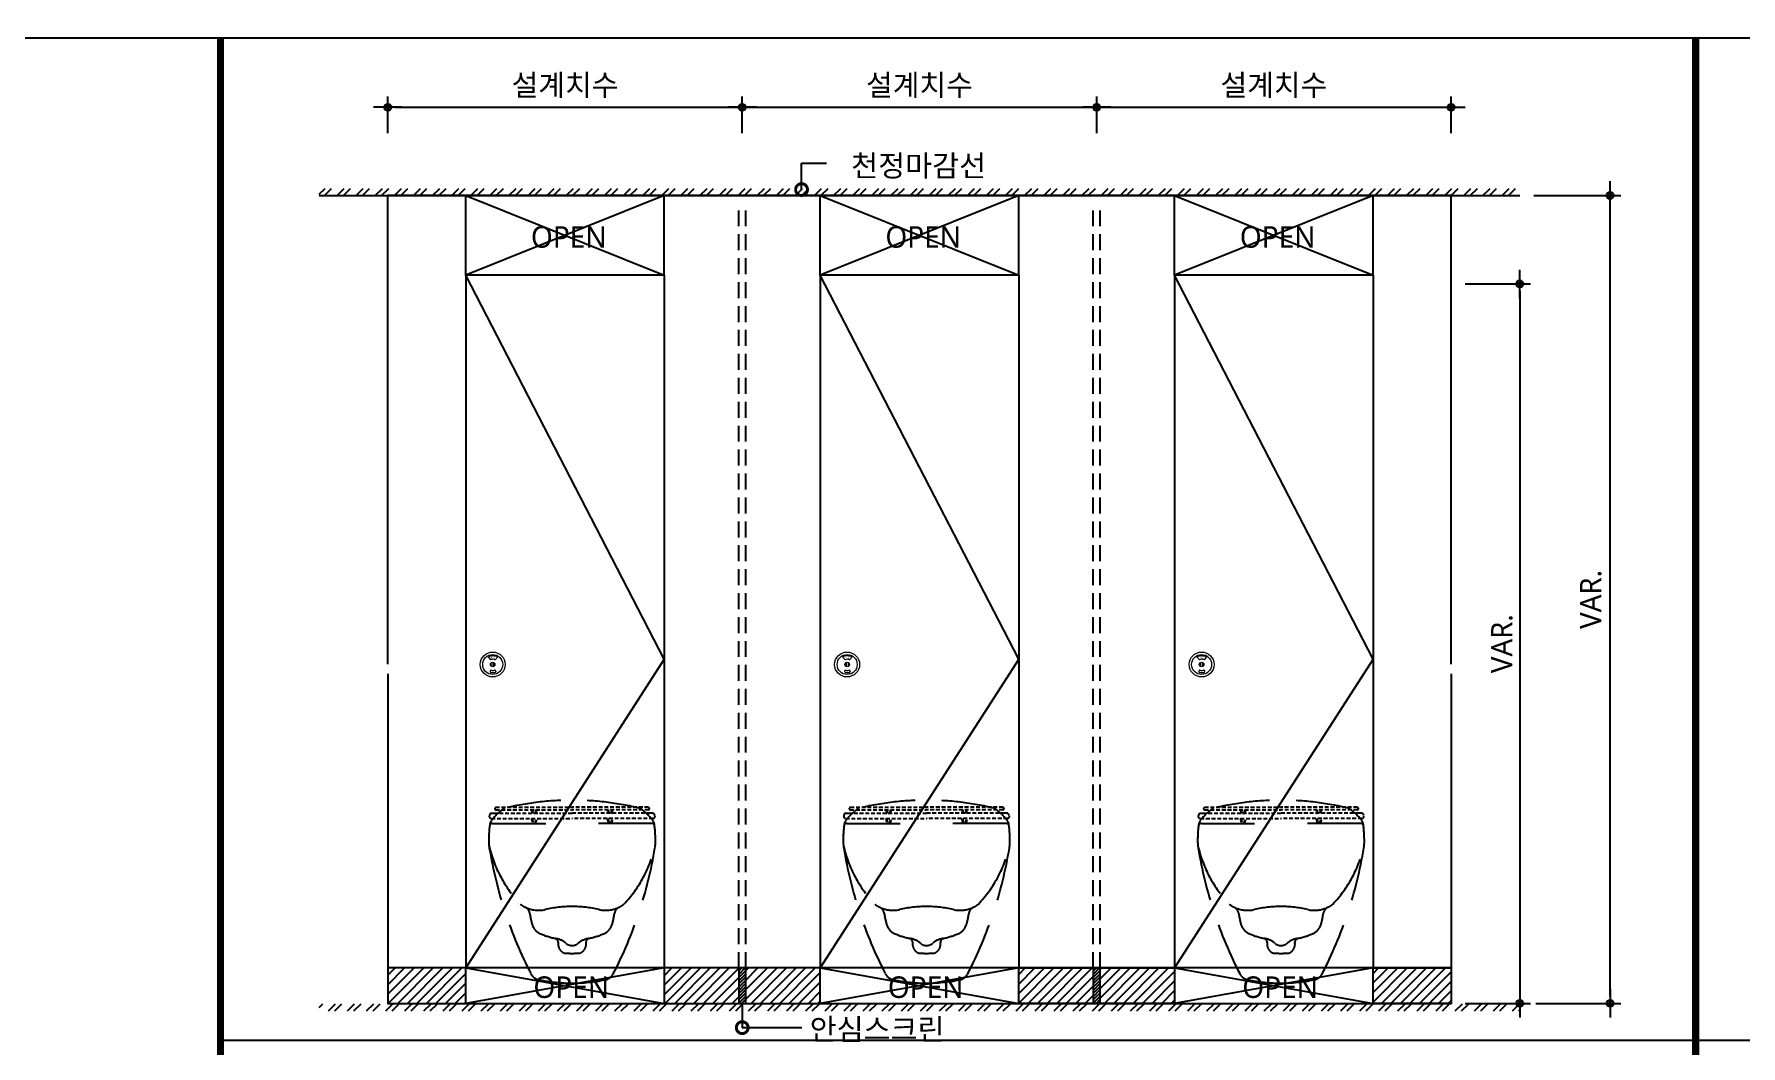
# Model space of a CAD drawing. Extents: x -256 to 8104, y -176 to 5714.
# Drawn here: x 2221 to 4629, y 4116 to 5543 of the extents above; entities that cross this region are included whole.
import ezdxf
from ezdxf.enums import TextEntityAlignment as Align

# ---------------------------------------------------------------- set-up
doc = ezdxf.new("R2010")
doc.units = 0
doc.header["$LTSCALE"] = 30
doc.linetypes.add('HIDDEN', pattern=[0.375, 0.25, -0.125])
doc.layers.get('0').update_dxf_attribs({"linetype": 'CONTINUOUS'})
doc.layers.get('DEFPOINTS').update_dxf_attribs({"linetype": 'CONTINUOUS'})
for name, color, linetype in [('DIM', 7, 'CONTINUOUS'), ('HAT', 8, 'CONTINUOUS'), ('HID', 9, 'HIDDEN'), ('문자', 3, 'CONTINUOUS'), ('부자재', 4, 'CONTINUOUS'), ('잠금쇠(회전형)', 4, 'CONTINUOUS'), ('치수', 1, 'CONTINUOUS'), ('판넬', 2, 'CONTINUOUS'), ('해치', 8, 'CONTINUOUS')]:
    doc.layers.add(name, color=color, linetype=linetype)
doc.styles.add('HDW', font='gulim.ttc')
doc.styles.add('돋움', font='malgun.ttf')
doc.dimstyles.new('10', dxfattribs={"dimscale": 10, "dimtxt": 3, "dimasz": 1, "dimexe": 1.5, "dimexo": 2, "dimgap": 1, "dimtad": 1, "dimdec": 0, "dimlunit": 6, "dimtxsty": '돋움', "dimblk": 'DIMDOT', "dimcen": -1, "dimdle": 1.5, "dimclrt": 3, "dimazin": 3, "dimtfac": 1, "dimtdec": 0, "dimtix": 1, "dimtmove": 2, "dimatfit": 3, "dimldrblk": 'DIMDOT', "dimarcsym": 0})

# ---------------------------------------------------------------- blocks, each defined once
blk = doc.blocks.new('DIMDOT')
at = {"linetype": 'Continuous'}
blk.add_line((-2, 0), (2, 0), dxfattribs=at)
for radius in [0.5, 0.25]:
    blk.add_circle((0, 0), radius, dxfattribs=at)
blk = doc.blocks.new('*D22')
at = {"layer": 'DEFPOINTS', "color": 0}
for p in [(21617.5, 263.4), (21117.5, 207.1), (21617.5, 207.1)]:
    blk.add_point(p, dxfattribs=at)
at = {"layer": 'DIM', "color": 0, "lineweight": -2, "ltscale": 10}
for p, q in [((21117.5, 227.1), (21117.5, 278.4)), ((21617.5, 227.1), (21617.5, 278.4)), ((21127.5, 263.4), (21607.5, 263.4))]:
    blk.add_line(p, q, dxfattribs=at)
at = {"layer": 'DIM', "color": 0, "lineweight": -2, "xscale": 10, "yscale": 10, "zscale": 10, "rotation": 180}
blk.add_blockref('DIMDOT', (21117.5, 263.4), dxfattribs=at)
at = {"layer": 'DIM', "color": 0, "lineweight": -2, "xscale": 10, "yscale": 10, "zscale": 10}
blk.add_blockref('DIMDOT', (21617.5, 263.4), dxfattribs=at)
at = {"layer": 'DIM', "color": 3, "insert": (21367.5, 293), "char_height": 30, "attachment_point": 5, "style": '돋움'}
blk.add_mtext('설계치수', dxfattribs=at)
blk = doc.blocks.new('*D23')
at = {"layer": 'DEFPOINTS', "color": 0}
for p in [(22117.5, 263.4), (21617.5, 207.1), (22117.5, 207.1)]:
    blk.add_point(p, dxfattribs=at)
at = {"layer": 'DIM', "color": 0, "lineweight": -2, "ltscale": 10}
for p, q in [((21617.5, 227.1), (21617.5, 278.4)), ((22117.5, 227.1), (22117.5, 278.4)), ((21627.5, 263.4), (22107.5, 263.4))]:
    blk.add_line(p, q, dxfattribs=at)
at = {"layer": 'DIM', "color": 0, "lineweight": -2, "xscale": 10, "yscale": 10, "zscale": 10, "rotation": 180}
blk.add_blockref('DIMDOT', (21617.5, 263.4), dxfattribs=at)
at = {"layer": 'DIM', "color": 0, "lineweight": -2, "xscale": 10, "yscale": 10, "zscale": 10}
blk.add_blockref('DIMDOT', (22117.5, 263.4), dxfattribs=at)
at = {"layer": 'DIM', "color": 3, "insert": (21867.5, 293), "char_height": 30, "attachment_point": 5, "style": '돋움'}
blk.add_mtext('설계치수', dxfattribs=at)
blk = doc.blocks.new('*D24')
at = {"layer": 'DEFPOINTS', "color": 0}
for p in [(22617.5, 263.4), (22117.5, 207.1), (22617.5, 207.1)]:
    blk.add_point(p, dxfattribs=at)
at = {"layer": 'DIM', "color": 0, "lineweight": -2, "ltscale": 10}
for p, q in [((22117.5, 227.1), (22117.5, 278.4)), ((22617.5, 227.1), (22617.5, 278.4)), ((22127.5, 263.4), (22607.5, 263.4))]:
    blk.add_line(p, q, dxfattribs=at)
at = {"layer": 'DIM', "color": 0, "lineweight": -2, "xscale": 10, "yscale": 10, "zscale": 10, "rotation": 180}
blk.add_blockref('DIMDOT', (22117.5, 263.4), dxfattribs=at)
at = {"layer": 'DIM', "color": 0, "lineweight": -2, "xscale": 10, "yscale": 10, "zscale": 10}
blk.add_blockref('DIMDOT', (22617.5, 263.4), dxfattribs=at)
at = {"layer": 'DIM', "color": 3, "insert": (22367.5, 293), "char_height": 30, "attachment_point": 5, "style": '돋움'}
blk.add_mtext('설계치수', dxfattribs=at)
blk = doc.blocks.new('*D25')
at = {"layer": 'DEFPOINTS', "color": 0}
for p in [(22617.5, 14.2), (22617.5, -1000.8), (22714.4, -1000.8)]:
    blk.add_point(p, dxfattribs=at)
at = {"layer": 'DIM', "color": 0, "lineweight": -2, "ltscale": 10}
for p, q in [((22637.5, 14.2), (22729.4, 14.2)), ((22714.4, 4.2), (22714.4, -990.8)), ((22637.5, -1000.8), (22729.4, -1000.8))]:
    blk.add_line(p, q, dxfattribs=at)
at = {"layer": 'DIM', "color": 0, "lineweight": -2, "xscale": 10, "yscale": 10, "zscale": 10}
for p, rotation in [((22714.4, 14.2), 90), ((22714.4, -1000.8), 270)]:
    blk.add_blockref('DIMDOT', p, dxfattribs=dict(at, rotation=rotation))
at = {"layer": 'DIM', "color": 3, "insert": (22689.2, -493.3), "char_height": 30, "attachment_point": 5, "rotation": 90, "style": '돋움'}
blk.add_mtext('VAR.', dxfattribs=at)
blk = doc.blocks.new('_DOTSMALL')
at = {"color": 0, "linetype": 'ByBlock', "const_width": 0.5}
blk.add_lwpolyline([(-0.0625, 0, 1), (0.0625, 0, 1)], format="xyb", close=True, dxfattribs=at)
blk = doc.blocks.new('A$C63EC304E')
at = {"layer": '치수', "color": 1, "xscale": 2.5, "yscale": 2.5, "zscale": 2.5, "rotation": 234.3098741996962}
blk.add_blockref('_DOTSMALL', (0.31, 0.31), dxfattribs=at)
blk = doc.blocks.new('A$C2BC9653E')
at = {"layer": '치수', "xscale": 0.3333333333333333, "yscale": 0.3333333333333333, "zscale": 0.3333333333333333}
blk.add_blockref('A$C63EC304E', (0, 0), dxfattribs=at)
blk = doc.blocks.new('A$C7FC71301')
at = {"layer": '치수', "rotation": 180}
blk.add_blockref('A$C2BC9653E', (0.208, 0.208), dxfattribs=at)
blk = doc.blocks.new('A$C4A20372B')
at = {"layer": '치수'}
blk.add_blockref('A$C7FC71301', (0, 0), dxfattribs=at)
blk = doc.blocks.new('A$C566469F5')
at = {"layer": '치수'}
blk.add_blockref('A$C4A20372B', (0, 0), dxfattribs=at)
blk = doc.blocks.new('A$C7E317CD4')
at = {"layer": '해치', "xscale": 2, "yscale": 2, "zscale": 2}
blk.add_blockref('A$C566469F5', (0, 0), dxfattribs=at)
blk = doc.blocks.new('A$C601D7F27')
at = {"layer": '치수'}
blk.add_blockref('A$C7E317CD4', (0, 0), dxfattribs=at)
blk = doc.blocks.new('A$C38802C08')
at = {"layer": '치수'}
blk.add_blockref('A$C601D7F27', (0, 0), dxfattribs=at)
blk = doc.blocks.new('*D37')
at = {"layer": 'DEFPOINTS', "color": 0}
for p in [(22714.4, 139), (22841.8, 139), (22716.9, -1000.8)]:
    blk.add_point(p, dxfattribs=at)
at = {"layer": 'DIM', "color": 0, "lineweight": -2, "ltscale": 10}
for p, q in [((22734.4, 139), (22856.8, 139)), ((22841.8, -990.8), (22841.8, 129)), ((22736.9, -1000.8), (22856.8, -1000.8))]:
    blk.add_line(p, q, dxfattribs=at)
at = {"layer": 'DIM', "color": 0, "lineweight": -2, "xscale": 10, "yscale": 10, "zscale": 10}
for p, rotation in [((22841.8, 139), 90), ((22841.8, -1000.8), 270)]:
    blk.add_blockref('DIMDOT', p, dxfattribs=dict(at, rotation=rotation))
at = {"layer": 'DIM', "color": 3, "insert": (22814.5, -430.9), "char_height": 30, "attachment_point": 5, "rotation": 90, "style": '돋움'}
blk.add_mtext('VAR.', dxfattribs=at)
blk = doc.blocks.new('A$C460A2A32')
at = {"color": 0}
for p, q in [((2.8, 20), (0.5, 16)), ((2.8, 20), (8.6, 20)), ((3.9, 10), (162.3, 10)), ((8.6, 20), (162.3, 20)), ((12.8, 32), (11.2, 30.4)), ((12.6, 27), (162.3, 27)), ((12.8, 32), (162.3, 32)), ((311.8, 32), (162.3, 32)), ((312, 27), (162.3, 27)), ((316, 20), (162.3, 20)), ((320.7, 10), (162.3, 10)), ((311.8, 32), (313.4, 30.4)), ((321.8, 20), (316, 20)), ((321.8, 20), (324.1, 16))]:
    blk.add_line(p, q, dxfattribs=at)
for centre, radius, start, end in [((3.9, 14), 4, 150.0107, 270), ((12.6, 29), 2, 135, 270), ((108.9, 28.2), 26, 182.6717, 198.4118), ((108.9, 10), 26, 180, 202.6199), ((107.4, 28.2), 23, 183.0205, 200.9186), ((107.4, 10), 23, 180, 205.7715), ((68.6, 10), 23, 334.2285, 0), ((68.6, 28.2), 23, 339.0814, 356.9795), ((67.1, 10), 26, 337.3801, 0), ((67.1, 28.2), 26, 341.5882, 357.3283), ((257.5, 28.2), 26, 182.6717, 198.4118), ((257.5, 10), 26, 180, 202.6199), ((256, 28.2), 23, 183.0205, 200.9186), ((256, 10), 23, 180, 205.7715), ((217.2, 10), 23, 334.2285, 0), ((217.2, 28.2), 23, 339.0814, 356.9795), ((215.7, 10), 26, 337.3801, 0), ((215.7, 28.2), 26, 341.5882, 357.3283), ((312, 29), 2, 270, 45), ((320.7, 14), 4, 270, 29.9893)]:
    blk.add_arc(centre, radius, start, end, dxfattribs=at)
blk = doc.blocks.new('STS_01', base_point=(18397.3, -5176.8))
h = blk.add_hatch()
h.set_pattern_fill('ANSI31', color=3, scale=3, angle=180)
h.set_pattern_definition([(225, (18435.826, -5352.532), (6.735192, -6.735192), [])])
h.paths.add_polyline_path([(21227.5, -950.8), (21117.5, -950.8), (21117.5, -1000.8), (21227.5, -1000.8)])
h.paths.add_polyline_path([(21612.5, -950.8), (21507.5, -950.8), (21507.5, -1000.8), (21612.5, -1000.8)])
h.paths.add_polyline_path([(21727.5, -950.8), (21622.5, -950.8), (21622.5, -1000.8), (21727.5, -1000.8)])
h.paths.add_polyline_path([(22112.5, -950.8), (22007.5, -950.8), (22007.5, -1000.8), (22112.5, -1000.8)])
h.paths.add_polyline_path([(22227.5, -950.8), (22122.5, -950.8), (22122.5, -1000.8), (22227.5, -1000.8)])
h.paths.add_polyline_path([(22617.5, -950.8), (22507.5, -950.8), (22507.5, -1000.8), (22617.5, -1000.8)])
h = blk.add_hatch()
h.set_pattern_fill('ANSI31', color=2, style=0)
h.set_pattern_definition([(45, (18435.8263, -5352.532), (-2.245064, 2.245064), [])])
h.paths.add_polyline_path([(21622.5, -950.8), (21612.5, -950.8), (21612.5, -1000.8), (21622.5, -1000.8)])
h = blk.add_hatch()
h.set_pattern_fill('ANSI31', color=2, style=0)
h.set_pattern_definition([(45, (18935.8263, -5352.532), (-2.245064, 2.245064), [])])
h.paths.add_polyline_path([(22122.5, -950.8), (22112.5, -950.8), (22112.5, -1000.8), (22122.5, -1000.8)])
at = {"layer": 'HAT'}
h = blk.add_hatch(dxfattribs=at)
h.set_pattern_fill('ANSI32', color=256, scale=2, style=0)
h.set_pattern_definition([(45, (9781.457, -5494.008), (-13.470384, 13.470384), []), (45, (9790.437, -5494.008), (-13.470384, 13.470384), [])])
h.paths.add_polyline_path([(21020.8, 149), (22714.4, 149), (22714.4, 139), (21020.8, 139)])
h = blk.add_hatch(dxfattribs=at)
h.set_pattern_fill('ANSI32', color=256, scale=2, style=0)
h.set_pattern_definition([(45, (9781.457, -5312.028), (-13.470384, 13.470384), []), (45, (9790.437, -5312.028), (-13.470384, 13.470384), [])])
h.paths.add_polyline_path([(21020.8, -1011.3), (22714.4, -1011.3), (22714.4, -1001.3), (21020.8, -1001.3)])
at = {"color": 2}
for p, q in [((21020.8, 139), (22714.4, 139)), ((21507.5, -950.8), (21507.5, -1000.8)), ((21612.5, -950.8), (21612.5, -1000.8)), ((22112.5, -950.8), (22112.5, -1000.8)), ((22227.5, -950.8), (22227.5, -1000.8))]:
    blk.add_line(p, q, dxfattribs=at)
for p, q in [((21117.5, -522.1), (21117.5, 139)), ((22617.5, -522.1), (22617.5, 139)), ((21117.5, -535.9), (21117.5, -1000.8)), ((22617.5, -535.9), (22617.5, -1000.8)), ((21117.5, -1000.8), (22617.5, -1000.8))]:
    blk.add_line(p, q)
at = {"color": 8}
blk.add_line((20881.5, -1052.6), (24229.3, -1052.6), dxfattribs=at)
at = {"color": 2}
for points in [[(18396.6, 361.6), (25649, 361.6), (25649, -5176.7), (18396.6, -5176.7)], [(18396.6, 361.6), (25649, 361.6), (25649, -5176.7), (18396.6, -5176.7)], [(18396.6, 361.6), (26378.5, 361.6), (26378.5, -5176.7), (18396.6, -5176.7)], [(21227.5, -950.8), (21117.5, -950.8), (21117.5, -1000.8), (21227.5, -1000.8)], [(21727.5, -950.8), (21507.5, -950.8), (21507.5, -1000.8), (21727.5, -1000.8)], [(21622.5, -950.8), (21612.5, -950.8), (21612.5, -1000.8), (21622.5, -1000.8)], [(22007.5, -950.8), (22227.5, -950.8), (22227.5, -1000.8), (22007.5, -1000.8)], [(22122.5, -950.8), (22112.5, -950.8), (22112.5, -1000.8), (22122.5, -1000.8)], [(22507.5, -950.8), (22617.5, -950.8), (22617.5, -1000.8), (22507.5, -1000.8)]]:
    blk.add_lwpolyline(points, close=True, dxfattribs=at)
at = {"color": 8, "const_width": 10}
for points in [[(20881.5, -2407.5), (20881.5, 361.6)], [(22962.5, -2407.5), (22962.5, 361.6)]]:
    blk.add_lwpolyline(points, dxfattribs=at)
at = {"layer": 'HID', "ltscale": 3}
for p, q in [((21612.5, -950.8), (21612.5, 128)), ((21622.5, -950.8), (21622.5, 128)), ((22112.5, -950.8), (22112.5, 128)), ((22122.5, -950.8), (22122.5, 128))]:
    blk.add_line(p, q, dxfattribs=at)
at = {"layer": 'HID', "ltscale": 10}
for p, q in [((21265.3, -746.8), (21377.5, -746.8)), ((21489.8, -746.8), (21377.5, -746.8)), ((21765.3, -746.8), (21877.5, -746.8)), ((21989.8, -746.8), (21877.5, -746.8)), ((22265.3, -746.8), (22377.5, -746.8)), ((22489.8, -746.8), (22377.5, -746.8))]:
    blk.add_line(p, q, dxfattribs=at)
for centre, radius, start, end in [((21377.5, -1117.2), 403.1, 76.2923, 103.7077), ((21877.5, -1117.2), 403.1, 76.2923, 103.7077), ((22377.5, -1117.2), 403.1, 76.2923, 103.7077), ((21270.4, -748.9), 9, 143.1013, 172.4918), ((21335.2, -797.5), 90, 128.0065, 143.1013), ((21283.5, -731.3), 6, 103.9579, 128.0065), ((21471.6, -731.3), 6, 51.9935, 76.0421), ((21419.9, -797.5), 90, 36.8987, 51.9935), ((21484.7, -748.9), 9, 7.5082, 36.8987), ((21770.4, -748.9), 9, 143.1013, 172.4918), ((21835.2, -797.5), 90, 128.0065, 143.1013), ((21783.5, -731.3), 6, 103.9579, 128.0065), ((21971.6, -731.3), 6, 51.9935, 76.0421), ((21919.9, -797.5), 90, 36.8987, 51.9935), ((21984.7, -748.9), 9, 7.5082, 36.8987), ((22270.4, -748.9), 9, 143.1013, 172.4918), ((22335.2, -797.5), 90, 128.0065, 143.1013), ((22283.5, -731.3), 6, 103.9579, 128.0065), ((22471.6, -731.3), 6, 51.9935, 76.0421), ((22419.9, -797.5), 90, 36.8987, 51.9935), ((22484.7, -748.9), 9, 7.5082, 36.8987), ((21439.9, -771.2), 180, 172.4918, 181.055), ((21265.3, -751), 4.2, 90, 173.3826), ((21489.8, -751), 4.2, 6.6174, 90), ((21315.1, -771.2), 180, 358.945, 7.5082), ((21939.9, -771.2), 180, 172.4918, 181.055), ((21765.3, -751), 4.2, 90, 173.3826), ((21989.8, -751), 4.2, 6.6174, 90), ((21815.1, -771.2), 180, 358.945, 7.5082), ((22439.9, -771.2), 180, 172.4918, 181.055), ((22265.3, -751), 4.2, 90, 173.3826), ((22489.8, -751), 4.2, 6.6174, 90), ((22315.1, -771.2), 180, 358.945, 7.5082), ((21302, -773.8), 42, 181.055, 190.5892), ((21432.8, -738.8), 177, 192.809, 223.5419), ((21855, -683.6), 602.3, 189.3568, 207.2383), ((20900.1, -683.6), 602.3, 332.7617, 350.6432), ((21322.3, -738.8), 177, 316.4581, 347.191), ((21453.1, -773.8), 42, 349.4108, 358.945), ((21802, -773.8), 42, 181.055, 190.5892), ((21932.8, -738.8), 177, 192.809, 223.5419), ((22355, -683.6), 602.3, 189.3568, 207.2383), ((21400.1, -683.6), 602.3, 332.7617, 350.6432), ((21822.3, -738.8), 177, 316.4581, 347.191), ((21953.1, -773.8), 42, 349.4108, 358.945), ((22302, -773.8), 42, 181.055, 190.5892), ((22432.8, -738.8), 177, 192.809, 223.5419), ((22855, -683.6), 602.3, 189.3568, 207.2383), ((21900.1, -683.6), 602.3, 332.7617, 350.6432), ((22322.3, -738.8), 177, 316.4581, 347.191), ((22453.1, -773.8), 42, 349.4108, 358.945), ((21330.1, -827.5), 42, 232.3598, 243.5689), ((21306.1, -875.8), 12, 6.9609, 63.5689), ((21330.1, -827.5), 42, 248.0565, 282.8609), ((21377.5, -1035.1), 171, 90, 102.8609), ((21377.5, -1035.1), 171, 77.1391, 90), ((21425, -827.5), 42, 257.1391, 291.9435), ((21449, -875.8), 12, 116.4311, 173.0391), ((21425, -827.5), 42, 296.4311, 307.6402), ((21830.1, -827.5), 42, 232.3598, 243.5689), ((21806.1, -875.8), 12, 6.9609, 63.5689), ((21830.1, -827.5), 42, 248.0565, 282.8609), ((21877.5, -1035.1), 171, 90, 102.8609), ((21877.5, -1035.1), 171, 77.1391, 90), ((21925, -827.5), 42, 257.1391, 291.9435), ((21949, -875.8), 12, 116.4311, 173.0391), ((21925, -827.5), 42, 296.4311, 307.6402), ((22330.1, -827.5), 42, 232.3598, 243.5689), ((22306.1, -875.8), 12, 6.9609, 63.5689), ((22330.1, -827.5), 42, 248.0565, 282.8609), ((22377.5, -1035.1), 171, 90, 102.8609), ((22377.5, -1035.1), 171, 77.1391, 90), ((22425, -827.5), 42, 257.1391, 291.9435), ((22449, -875.8), 12, 116.4311, 173.0391), ((22425, -827.5), 42, 296.4311, 307.6402), ((21408.4, -863.3), 91.1, 186.9609, 196.5836), ((21341.2, -883.3), 21, 196.5836, 247.6201), ((21413.8, -883.3), 21, 292.3799, 343.4164), ((21346.7, -863.3), 91.1, 343.4164, 353.0391), ((21908.4, -863.3), 91.1, 186.9609, 196.5836), ((21841.2, -883.3), 21, 196.5836, 247.6201), ((21913.8, -883.3), 21, 292.3799, 343.4164), ((21846.7, -863.3), 91.1, 343.4164, 353.0391), ((22408.4, -863.3), 91.1, 186.9609, 196.5836), ((22341.2, -883.3), 21, 196.5836, 247.6201), ((22413.8, -883.3), 21, 292.3799, 343.4164), ((22346.7, -863.3), 91.1, 343.4164, 353.0391), ((21377.5, -795.2), 116.3, 247.6201, 258.9228), ((21352, -914.8), 6, 0, 77.9673), ((21349.4, -938.8), 30, 49.4621, 78.9228), ((21371.4, -917.2), 13.6, 169.8446, 248.5821), ((21405.7, -938.8), 30, 101.0772, 130.5379), ((21383.7, -917.2), 13.6, 291.4179, 10.1554), ((21403, -914.8), 6, 102.0327, 180), ((21377.5, -795.2), 116.3, 281.0772, 292.3799), ((21877.5, -795.2), 116.3, 247.6201, 258.9228), ((21852, -914.8), 6, 0, 77.9673), ((21849.4, -938.8), 30, 49.4621, 78.9228), ((21871.4, -917.2), 13.6, 169.8446, 248.5821), ((21905.7, -938.8), 30, 101.0772, 130.5379), ((21883.7, -917.2), 13.6, 291.4179, 10.1554), ((21903, -914.8), 6, 102.0327, 180), ((21877.5, -795.2), 116.3, 281.0772, 292.3799), ((22377.5, -795.2), 116.3, 247.6201, 258.9228), ((22352, -914.8), 6, 0, 77.9673), ((22349.4, -938.8), 30, 49.4621, 78.9228), ((22371.4, -917.2), 13.6, 169.8446, 248.5821), ((22405.7, -938.8), 30, 101.0772, 130.5379), ((22383.7, -917.2), 13.6, 291.4179, 10.1554), ((22403, -914.8), 6, 102.0327, 180), ((22377.5, -795.2), 116.3, 281.0772, 292.3799), ((21377.5, -759.2), 171, 266.2838, 270), ((21377.5, -905.9), 13.3, 229.4621, 270), ((21377.5, -905.9), 13.3, 270, 310.5379), ((21377.5, -759.2), 171, 270, 273.7162), ((21877.5, -759.2), 171, 266.2838, 270), ((21877.5, -905.9), 13.3, 229.4621, 270), ((21877.5, -905.9), 13.3, 270, 310.5379), ((21877.5, -759.2), 171, 270, 273.7162), ((22377.5, -759.2), 171, 266.2838, 270), ((22377.5, -905.9), 13.3, 229.4621, 270), ((22377.5, -905.9), 13.3, 270, 310.5379), ((22377.5, -759.2), 171, 270, 273.7162), ((21334.9, -950.1), 18, 210.6249, 258.7833), ((21420.1, -950.1), 18, 281.2167, 329.3751), ((21834.9, -950.1), 18, 210.6249, 258.7833), ((21920.1, -950.1), 18, 281.2167, 329.3751), ((22334.9, -950.1), 18, 210.6249, 258.7833), ((22420.1, -950.1), 18, 281.2167, 329.3751), ((21377.5, -735.2), 237, 258.7833, 270), ((21377.5, -735.2), 237, 270, 281.2167), ((21877.5, -735.2), 237, 258.7833, 270), ((21877.5, -735.2), 237, 270, 281.2167), ((22377.5, -735.2), 237, 258.7833, 270), ((22377.5, -735.2), 237, 270, 281.2167)]:
    blk.add_arc(centre, radius, start, end, dxfattribs=at)
at = {"layer": '부자재', "color": 3}
blk.add_line((22617.5, 139), (21117.5, 139), dxfattribs=at)
blk.add_line((22617.5, 139), (21117.5, 139), dxfattribs=at)
at = {"layer": '잠금쇠(회전형)', "linetype": 'Continuous', "lineweight": 15}
for p, q in [((21259, -512.1), (21262.6, -516.1)), ((21264.1, -519.8), (21264.1, -525.6)), ((21266.8, -519.8), (21266.8, -525.6)), ((21272.6, -512.1), (21269, -516.1)), ((21759, -512.1), (21762.6, -516.1)), ((21764.1, -519.8), (21764.1, -525.6)), ((21766.8, -519.8), (21766.8, -525.6)), ((21772.6, -512.1), (21769, -516.1)), ((22259, -512.1), (22262.6, -516.1)), ((22264.1, -519.8), (22264.1, -525.6)), ((22266.8, -519.8), (22266.8, -525.6)), ((22272.6, -512.1), (22269, -516.1)), ((21262.2, -531.3), (21261.8, -532.4)), ((21269.4, -531.3), (21269.8, -532.4)), ((21762.2, -531.3), (21761.8, -532.4)), ((21769.4, -531.3), (21769.8, -532.4)), ((22262.2, -531.3), (22261.8, -532.4)), ((22269.4, -531.3), (22269.8, -532.4))]:
    blk.add_line(p, q, dxfattribs=at)
for centre, radius in [((21265.5, -522.7), 17.6), ((21765.5, -522.7), 17.6), ((22265.5, -522.7), 17.6), ((21265.5, -522.7), 14.1), ((21265.5, -522.7), 3.21), ((21765.5, -522.7), 14.1), ((21765.5, -522.7), 3.21), ((22265.5, -522.7), 14.1), ((22265.5, -522.7), 3.21)]:
    blk.add_circle(centre, radius, dxfattribs=at)
for centre, radius, start, end in [((21265.8, -524.4), 14.1, 61.0478, 118.9522), ((21265.8, -522.1), 6.81, 61.8696, 118.1304), ((21765.8, -524.4), 14.1, 61.0478, 118.9522), ((21765.8, -522.1), 6.81, 61.8696, 118.1304), ((22265.8, -524.4), 14.1, 61.0478, 118.9522), ((22265.8, -522.1), 6.81, 61.8696, 118.1304), ((21262.7, -532.8), 0.98, 160.8571, 255.4685), ((21263.1, -531.6), 0.98, 72.2332, 160.8571), ((21265.8, -521), 13.2, 255.4685, 284.5315), ((21265.8, -523.3), 7.75, 252.2332, 287.7668), ((21268.5, -531.6), 0.98, 19.1429, 107.7668), ((21268.9, -532.8), 0.98, 284.5315, 19.1429), ((21762.7, -532.8), 0.98, 160.8571, 255.4685), ((21763.1, -531.6), 0.98, 72.2332, 160.8571), ((21765.8, -521), 13.2, 255.4685, 284.5315), ((21765.8, -523.3), 7.75, 252.2332, 287.7668), ((21768.5, -531.6), 0.98, 19.1429, 107.7668), ((21768.9, -532.8), 0.98, 284.5315, 19.1429), ((22262.7, -532.8), 0.98, 160.8571, 255.4685), ((22263.1, -531.6), 0.98, 72.2332, 160.8571), ((22265.8, -521), 13.2, 255.4685, 284.5315), ((22265.8, -523.3), 7.75, 252.2332, 287.7668), ((22268.5, -531.6), 0.98, 19.1429, 107.7668), ((22268.9, -532.8), 0.98, 284.5315, 19.1429)]:
    blk.add_arc(centre, radius, start, end, dxfattribs=at)
at = {"layer": '치수'}
for p, q in [((21701.2, 147.6), (21701.2, 184.7)), ((21701.2, 184.7), (21736.3, 184.7)), ((21227.5, 139), (21507.5, 26.6)), ((21507.5, 139), (21227.5, 26.6)), ((21727.5, 139), (22007.5, 26.6)), ((22007.5, 139), (21727.5, 26.6)), ((22227.5, 139), (22507.5, 26.6)), ((22507.5, 139), (22227.5, 26.6)), ((21507.5, -515.4), (21227.5, 26.6)), ((22007.5, -515.4), (21727.5, 26.6)), ((22507.5, -515.4), (22227.5, 26.6)), ((21507.5, -515.4), (21227.5, -950.8)), ((22007.5, -515.4), (21727.5, -950.8)), ((22507.5, -515.4), (22227.5, -950.8)), ((21227.5, -950.8), (21507.5, -1000.8)), ((21507.5, -950.8), (21227.5, -1000.8)), ((21727.5, -950.8), (22007.5, -1000.8)), ((22007.5, -950.8), (21727.5, -1000.8)), ((22227.5, -950.8), (22507.5, -1000.8)), ((22507.5, -950.8), (22227.5, -1000.8)), ((21617.5, -1000.8), (21617.5, -1035.1)), ((21701.7, -1035.1), (21617.5, -1035.1))]:
    blk.add_line(p, q, dxfattribs=at)
at = {"layer": '판넬', "color": 3}
for p, q in [((21227.5, 26.6), (21227.5, 139)), ((21507.5, 26.6), (21507.5, 139)), ((21727.5, 26.6), (21727.5, 139)), ((22007.5, 26.6), (22007.5, 139)), ((22227.5, 26.6), (22227.5, 139)), ((22507.5, 26.6), (22507.5, 139)), ((21227.5, -950.8), (21117.5, -950.8)), ((21727.5, -950.8), (21507.5, -950.8)), ((21727.5, -950.8), (21627.5, -950.8)), ((22227.5, -950.8), (22007.5, -950.8)), ((22617.5, -950.8), (22507.5, -950.8))]:
    blk.add_line(p, q, dxfattribs=at)
at = {"layer": '판넬'}
for p, q in [((21507.5, 26.6), (21227.5, 26.6)), ((21227.5, 26.6), (21227.5, -950.8)), ((21507.5, 26.6), (21507.5, -907.7)), ((21727.5, 26.6), (21727.5, -950.8)), ((22007.5, 26.6), (21727.5, 26.6)), ((22007.5, 26.6), (22007.5, -907.7)), ((22007.5, 26.6), (22007.5, 14.2)), ((22227.5, 26.6), (22227.5, -950.8)), ((22507.5, 26.6), (22227.5, 26.6)), ((22507.5, 26.6), (22507.5, -907.7)), ((21507.5, -907.7), (21507.5, -950.8)), ((22007.5, -907.7), (22007.5, -950.8)), ((22507.5, -907.7), (22507.5, -950.8)), ((21507.5, -950.8), (21227.5, -950.8)), ((22007.5, -950.8), (21727.5, -950.8)), ((22507.5, -950.8), (22227.5, -950.8))]:
    blk.add_line(p, q, dxfattribs=at)
at = {"layer": '판넬', "color": 4}
blk.add_line((22227.5, -950.8), (22127.5, -950.8), dxfattribs=at)
at = {"layer": 'HID', "ltscale": 10, "xscale": 0.7200000000011642, "yscale": 0.7200000000011642, "zscale": 0.7200000000011642}
for p in [(21260.7, -747), (21760.7, -747), (22260.7, -747)]:
    blk.add_blockref('A$C460A2A32', p, dxfattribs=at)
at = {"layer": '해치', "xscale": -20, "yscale": 20, "zscale": 20, "rotation": 180}
blk.add_blockref('A$C38802C08', (21697, 151.5), dxfattribs=at)
at = {"layer": '해치', "xscale": -20, "yscale": 20, "zscale": 20}
blk.add_blockref('A$C38802C08', (21621.7, -1039.2), dxfattribs=at)
at = {"layer": '문자', "style": '돋움'}
for s, p in [('천정마감선', (21866.4, 181.3)), ('OPEN', (21372.8, 80.5)), ('OPEN', (21872.8, 80.5)), ('OPEN', (22372.8, 80.5)), ('OPEN', (21376.3, -977.9)), ('OPEN', (21876.3, -977.9)), ('OPEN', (22376.3, -977.9)), ('안심스크린', (21807.8, -1036.8))]:
    blk.add_text(s, height=30.34, dxfattribs=at).set_placement(p, align=Align.MIDDLE)
at = {"layer": '잠금쇠(회전형)', "linetype": 'Continuous', "lineweight": 15, "style": 'HDW', "width": 0.659278}
for p, p2 in [((21262.7, -514.2), (21268.9, -514.2)), ((21762.7, -514.2), (21768.9, -514.2)), ((22262.7, -514.2), (22268.9, -514.2))]:
    blk.add_text('사용중', height=2.3, dxfattribs=at).set_placement(p, p2, align=Align.FIT)
at = {"layer": 'DIM', "ltscale": 10}
for base, p1, p2, picture, middle in [((21617.5, 263.4), (21117.5, 207.1), (21617.5, 207.1), '*D22', (21367.5, 293)), ((22117.5, 263.4), (21617.5, 207.1), (22117.5, 207.1), '*D23', (21867.5, 293)), ((22617.5, 263.4), (22117.5, 207.1), (22617.5, 207.1), '*D24', (22367.5, 293))]:
    dim = blk.add_linear_dim(base=base, p1=p1, p2=p2, text='설계치수', dimstyle='10', override={"dimtxsty": '돋움'}, dxfattribs=at)
    dim.commit()
    dim.dimension.update_dxf_attribs({"geometry": picture, "text_midpoint": middle})
dim = blk.add_linear_dim(base=(22841.8, 139), p1=(22716.9, -1000.8), p2=(22714.4, 139), angle=90, text='VAR.', dimstyle='10', dxfattribs=at)
dim.commit()
dim.dimension.update_dxf_attribs({"geometry": '*D37', "text_midpoint": (22814.5, -430.9), "dimtype": 160})
dim = blk.add_linear_dim(base=(22714.4, -1000.8), p1=(22617.5, 14.2), p2=(22617.5, -1000.8), angle=90, text='VAR.', dimstyle='10', override={"dimtxt": 3, "dimtxsty": '돋움'}, dxfattribs=at)
dim.commit()
dim.dimension.update_dxf_attribs({"geometry": '*D25', "text_midpoint": (22689.2, -493.3)})

msp = doc.modelspace()

# ---------------------------------------------------------------- block references
msp.add_blockref('STS_01', (0, 0))

doc.saveas('drawing.dxf')
